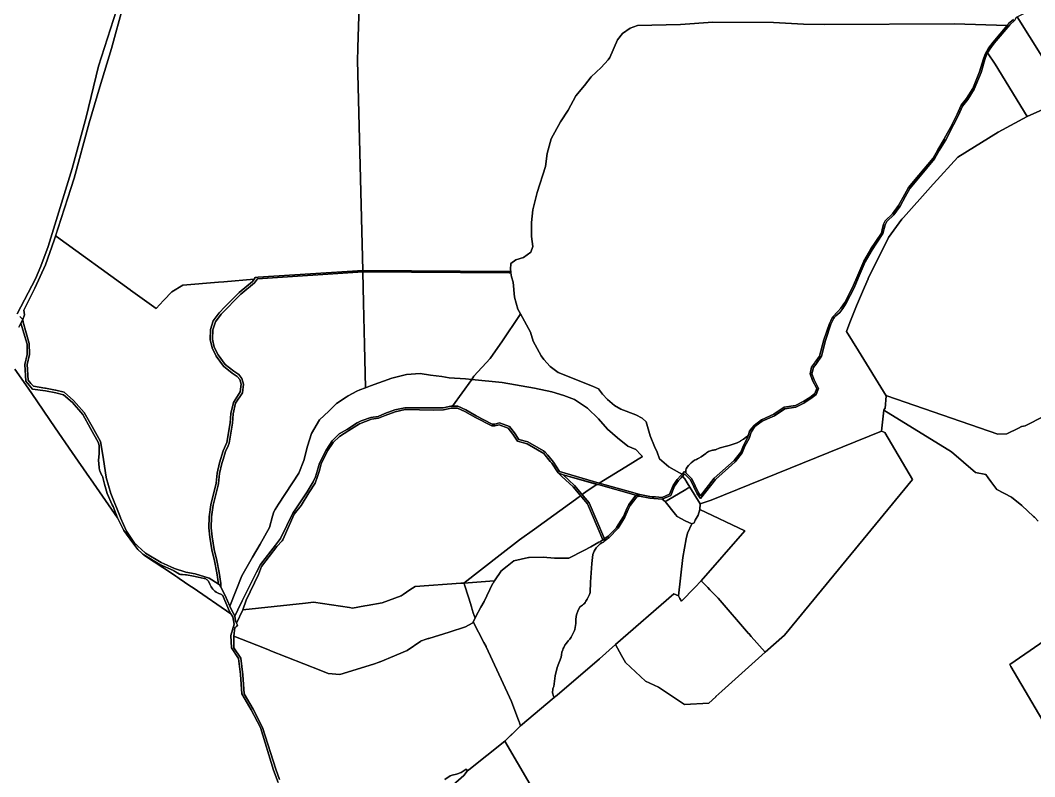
# Model space of a CAD drawing. Header units: metres. Extents: x 3 to 1005126, y 39 to 4383651.
# Drawn here: x 481018 to 483124, y 4367802 to 4369373 of the extents above; entities that cross this region are included whole.
import ezdxf

# ---------------------------------------------------------------- set-up
doc = ezdxf.new("R2010")
doc.units = ezdxf.units.M
doc.header["$MEASUREMENT"] = 0
doc.layers.add('TM_Llucmajor', color=7, linetype='Continuous')

msp = doc.modelspace()

# ---------------------------------------------------------------- linework, layer by layer
at = {"layer": 'TM_Llucmajor', "linetype": 'Continuous', "flags": 128}
for points in [[(480990.6, 4369651.1), (481158.4, 4369616.6), (481270.4, 4369595.4), (481236.6, 4369464), (481217.5, 4369394.1), (481180.6, 4369277.4), (481154.7, 4369172), (481125.7, 4369065), (481076.1, 4368902.7), (481060.5, 4368861.9), (481049.7, 4368835.5), (481011.4, 4368763.2)], [(481723.6, 4369469.8), (481718.8, 4369316.5), (481718.8, 4369314.6), (481718, 4369289.2), (481728.9, 4368853.3), (481511.5, 4368839), (481505.5, 4368838.5), (481503.6, 4368835.1), (481440.5, 4368829.8), (481429.3, 4368828.8), (481355.4, 4368822.5), (481332.8, 4368808.7), (481316.2, 4368791.7), (481315.5, 4368790.9), (481299.7, 4368774.1), (481246.9, 4368812.3), (481245.9, 4368813.1), (481092.9, 4368923.7), (481091.2, 4368924.8), (481129.9, 4369045.2), (481161.1, 4369159.8), (481183.1, 4369234.6), (481207.3, 4369314.5), (481231.3, 4369403.1)], [(483079.8, 4369374.8), (483069.7, 4369366), (483068.8, 4369365), (483067.6, 4369363.6), (483066.5, 4369362.2), (482956.8, 4369365.4), (482687.6, 4369364.2), (482643.8, 4369365), (482581.6, 4369368.3), (482455.4, 4369368.8), (482388.4, 4369364.2), (482299.2, 4369362.2), (482284.4, 4369356.8), (482268.1, 4369345.5), (482258, 4369332.4), (482241.6, 4369295.8), (482238.4, 4369291), (482223.6, 4369275.1), (482203.2, 4369255.7), (482189.5, 4369237.6), (482171.1, 4369216.3), (482155.1, 4369186.2), (482139.7, 4369161.8), (482120.3, 4369126.8), (482112, 4369096.2), (482108.2, 4369069.5), (482091.3, 4369015), (482082, 4368979), (482079.5, 4368953.2), (482079.2, 4368924.1), (482081.9, 4368903.2), (482077.6, 4368891), (482062.5, 4368880.4), (482046.9, 4368875.1), (482036.2, 4368867.5), (482035.7, 4368854.9), (482036.1, 4368851.2), (482032.5, 4368851.3), (481728.9, 4368853.3), (481718, 4369289.2), (481718.8, 4369314.6), (481718.8, 4369316.5), (481723.6, 4369469.8)], [(483193.4, 4369211.4), (483087.5, 4369380.2), (483105.5, 4369388.8), (483123.7, 4369397.6), (483169.4, 4369419.8)], [(481011.4, 4368763.2), (481049.7, 4368835.5), (481060.5, 4368861.9), (481076.1, 4368902.7), (481125.7, 4369065), (481154.7, 4369172), (481180.6, 4369277.4), (481217.5, 4369394.1)], [(481231.3, 4369403.1), (481207.3, 4369314.5), (481183.1, 4369234.6), (481161.1, 4369159.8), (481129.9, 4369045.2), (481088.4, 4368916.2), (481070.2, 4368864.7), (481048.1, 4368816.6), (481024.9, 4368771), (481026.5, 4368760.8), (481023.1, 4368751.7), (481016.9, 4368757.8)], [(483082.7, 4369373), (483072, 4369363.5), (483040, 4369325.4), (483030.7, 4369313.2), (483026.2, 4369305.5), (483023.7, 4369301.1), (483020.3, 4369291.8), (483012.7, 4369264.5), (482998.5, 4369229.6), (482985, 4369208.6), (482973.7, 4369194.7), (482965.7, 4369175.8), (482955.2, 4369155.4), (482939.1, 4369124.9), (482925.9, 4369102.3), (482915.9, 4369084.9), (482885.9, 4369048.8), (482864.5, 4369023.3), (482854.9, 4369006.2), (482844.3, 4368986.5), (482831.6, 4368968.9), (482816.8, 4368954.7), (482813.4, 4368948), (482808.9, 4368930.1), (482795.5, 4368909.8), (482786.3, 4368895.8), (482771.9, 4368871), (482759.7, 4368842.1), (482749.3, 4368817.3), (482732.4, 4368785.2), (482725.7, 4368774.2), (482719.1, 4368765.6), (482711.1, 4368758.8), (482709, 4368757.1), (482708.5, 4368756.4), (482706.7, 4368753.8), (482700.9, 4368741.9), (482689.3, 4368707.6), (482681.1, 4368675.5), (482670.6, 4368660.1), (482667.4, 4368655.2), (482666.4, 4368653.7), (482664.8, 4368651.4), (482661.5, 4368638.5), (482665.8, 4368625.8), (482675.2, 4368608.3), (482670.4, 4368595.3), (482659.4, 4368586.9), (482644.6, 4368577.8), (482628.3, 4368569.3), (482605.1, 4368565.9), (482583.8, 4368551.4), (482558.2, 4368540.5), (482543.1, 4368528.8), (482535.1, 4368517.4), (482531, 4368504), (482522.4, 4368488.3), (482516.7, 4368474.1), (482502.4, 4368455.9), (482461.1, 4368419.3), (482429.9, 4368379.2), (482423.1, 4368389.5), (482409, 4368418.2), (482397, 4368430.5), (482392.8, 4368425.8), (482390.1, 4368422.6), (482384.2, 4368417), (482376.4, 4368405), (482368.4, 4368386), (482350.8, 4368378.3), (482324.7, 4368380.4), (482303.7, 4368384.2), (482295.9, 4368386.4), (482303.9, 4368387.6), (482325.2, 4368383.7), (482330, 4368383.3), (482336.6, 4368382.8), (482343.3, 4368382.2), (482350.2, 4368381.7), (482365.8, 4368388.5), (482373.4, 4368406.6), (482381.6, 4368419.2), (482389.6, 4368427.5), (482391.9, 4368430), (482397, 4368435.3), (482411.8, 4368420.1), (482425.9, 4368391.2), (482430.1, 4368384.9), (482458.8, 4368421.6), (482500.1, 4368458.2), (482513.8, 4368475.8), (482519.5, 4368489.8), (482527.9, 4368505.3), (482532.1, 4368519.2), (482536.7, 4368525.3), (482541.2, 4368531.2), (482556.7, 4368543.1), (482556.8, 4368543.1), (482582.4, 4368554.4), (482603.7, 4368569.4), (482627.1, 4368572.5), (482643.3, 4368581.1), (482644.6, 4368581.9), (482657.2, 4368589.5), (482667.8, 4368597.4), (482671.3, 4368608.3), (482662.7, 4368624.8), (482657.5, 4368638.7), (482660.8, 4368652.2), (482666.7, 4368660.9), (482667.5, 4368662.1), (482668, 4368662.9), (482677.3, 4368675), (482685.9, 4368708.8), (482685.9, 4368708.9), (482698, 4368742.8), (482700.7, 4368748.9), (482703.8, 4368756.1), (482715, 4368768.2), (482721.3, 4368774.9), (482729.6, 4368787), (482745.9, 4368818), (482756.7, 4368843.2), (482756.9, 4368843.6), (482768.9, 4368872.5), (482769, 4368872.6), (482783.5, 4368897.5), (482783.9, 4368898.2), (482792.6, 4368911.4), (482793.9, 4368913.3), (482805.6, 4368930.7), (482807.4, 4368937.7), (482810.3, 4368949.2), (482813.8, 4368956.3), (482829, 4368970.9), (482841.4, 4368988.1), (482841.4, 4368988.2), (482854.3, 4369011.9), (482857.6, 4369017.8), (482862.1, 4369025.9), (482883.5, 4369051), (482883.6, 4369051.1), (482912.8, 4369086.7), (482923.1, 4369104.1), (482935.7, 4369126), (482935.9, 4369126.4), (482952.4, 4369156.6), (482952.5, 4369156.9), (482962.7, 4369177.6), (482962.8, 4369177.8), (482971, 4369196.4), (482982.2, 4369210.3), (482982.2, 4369210.4), (482995.6, 4369231.3), (483009.2, 4369265.5), (483017.3, 4369292.7), (483020.8, 4369302.7), (483027.9, 4369315), (483028, 4369315.1), (483037.4, 4369327.6), (483037.5, 4369327.7), (483066.5, 4369362.2), (483067.6, 4369363.6), (483068.8, 4369365), (483069.7, 4369366), (483079.8, 4369374.8)], [(483173.5, 4368566.1), (483107.2, 4368532.1), (483104.3, 4368530.6), (483097.2, 4368529), (483096.7, 4368528.9), (483090.1, 4368525.6), (483066.2, 4368513.5), (483047.4, 4368513.1), (482817, 4368592.5), (482815.7, 4368593), (482758.3, 4368686), (482758.3, 4368686), (482733.2, 4368726.7), (482740.3, 4368745.1), (482754, 4368779.8), (482755.7, 4368784.3), (482770.6, 4368818.6), (482778, 4368835.8), (482778.3, 4368836.5), (482820.5, 4368922), (482848.3, 4368960.1), (482851.4, 4368963.5), (482907.3, 4369026), (482913.3, 4369032.7), (482913.9, 4369033.4), (482964.6, 4369088.8), (483048.3, 4369140.6), (483108, 4369172.9), (483193.4, 4369211.4)], [(481016.9, 4368757.8), (481023.1, 4368751.7), (481019, 4368743.6), (481014.7, 4368735.4)], [(481014.7, 4368735.4), (481019, 4368743.6), (481032, 4368700.1), (481032.3, 4368678.8), (481027.6, 4368658), (481029.6, 4368623.2), (481043.2, 4368606.7), (481070.4, 4368602.9), (481091.9, 4368599.3), (481107.5, 4368595), (481126.2, 4368578.6), (481147.8, 4368554.1), (481163.9, 4368525), (481180.4, 4368495.4), (481181.4, 4368488.6), (481181.6, 4368485.9), (481181.6, 4368472.3), (481181.6, 4368472.1), (481180.4, 4368458.8), (481181.4, 4368443.7), (481181.4, 4368443.3), (481181.8, 4368441.5), (481182, 4368440.3), (481182.5, 4368438.4), (481183, 4368437), (481184.2, 4368433.7), (481185.1, 4368431.7), (481185.7, 4368430.6), (481187.5, 4368427.6), (481187.5, 4368427.5), (481188, 4368426.6), (481188.3, 4368425.7), (481192.8, 4368409.2), (481198.1, 4368389.9), (481208.7, 4368366.4), (481210.5, 4368362.7), (481210.5, 4368362.7), (481219.4, 4368339.5), (481163.5, 4368420.6), (481161.9, 4368422.9), (481125.9, 4368475.2), (481090.5, 4368526.6), (481041.7, 4368597.4), (481029.2, 4368615.5), (481006.6, 4368648.4)], [(481553.1, 4367789.5), (481543.8, 4367815), (481516.7, 4367903.5), (481497.1, 4367940.6), (481478, 4367973.4), (481475, 4368013.9), (481471.2, 4368046.8), (481456.2, 4368069.6), (481455.1, 4368094.8), (481462.2, 4368118.5), (481459.3, 4368133.9), (481452.2, 4368144.6), (481439.2, 4368175.8), (481438.2, 4368177.7), (481437.2, 4368178.6), (481435.6, 4368179.8), (481435.4, 4368180), (481434, 4368180.8), (481432.2, 4368181.7), (481430.4, 4368182.3), (481428.5, 4368182.8), (481427, 4368183.6), (481424.4, 4368185.2), (481422, 4368187), (481419.7, 4368189), (481417.6, 4368191.2), (481415.8, 4368193.6), (481414.1, 4368196.1), (481413.5, 4368197.2), (481412.7, 4368198.8), (481411.5, 4368201.6), (481408.6, 4368207.7), (481408.4, 4368208), (481407.2, 4368209.3), (481406, 4368210.5), (481405.9, 4368210.5), (481404.5, 4368211.5), (481403, 4368212.4), (481402.9, 4368212.4), (481401.3, 4368213.1), (481399.5, 4368213.6), (481387.3, 4368216.1), (481377.6, 4368218), (481362.7, 4368220.9), (481360.7, 4368221), (481354.8, 4368221.3), (481350.6, 4368221.5), (481336.1, 4368229.6), (481307.7, 4368242.7), (481274.3, 4368262.3), (481272.4, 4368264), (481270, 4368266.2), (481262, 4368273.6), (481251.2, 4368287.6), (481233, 4368312.8), (481219.4, 4368339.5), (481210.5, 4368362.7), (481208.7, 4368366.4), (481198.1, 4368389.9), (481192.8, 4368409.2), (481188.3, 4368425.7), (481188, 4368426.6), (481187.5, 4368427.5), (481187.5, 4368427.6), (481185.7, 4368430.6), (481185.1, 4368431.7), (481184.2, 4368433.7), (481183, 4368437), (481182.5, 4368438.4), (481182, 4368440.3), (481181.8, 4368441.5), (481181.4, 4368443.3), (481181.4, 4368443.7), (481180.4, 4368458.8), (481181.6, 4368472.1), (481181.6, 4368472.3), (481181.6, 4368485.9), (481181.4, 4368488.6), (481180.4, 4368495.4), (481163.9, 4368525), (481147.8, 4368554.1), (481126.2, 4368578.6), (481107.5, 4368595), (481091.9, 4368599.3), (481070.4, 4368602.9), (481043.2, 4368606.7), (481029.6, 4368623.2), (481027.6, 4368658), (481032.3, 4368678.8), (481032, 4368700.1), (481019, 4368743.6), (481023.1, 4368751.7), (481023.7, 4368745.8), (481036.6, 4368701.2), (481036.8, 4368678.6), (481032.2, 4368657.9), (481033.9, 4368625.6), (481040.1, 4368618.4), (481045.2, 4368612.6), (481069.1, 4368609), (481070, 4368608.8), (481091.3, 4368604.9), (481091.4, 4368604.9), (481109, 4368600.1), (481128.6, 4368582.8), (481150.5, 4368558), (481166.8, 4368529.1), (481166.9, 4368528.9), (481184.4, 4368497.9), (481190.5, 4368460.9), (481190.5, 4368460.8), (481196, 4368423.7), (481196.1, 4368423.4), (481206.2, 4368390.2), (481225.9, 4368339.7), (481226, 4368339.5), (481238.7, 4368311.6), (481241.4, 4368307.6), (481241.4, 4368307.6), (481255.1, 4368287), (481255.2, 4368286.9), (481257, 4368285.2), (481262.1, 4368280.5), (481277.3, 4368266.3), (481277.5, 4368266.1), (481310.3, 4368246.7), (481322.9, 4368241), (481337.9, 4368234.3), (481361.4, 4368226.3), (481381, 4368222.9), (481409.7, 4368214.2), (481409.9, 4368214.1), (481428.6, 4368202.1), (481429.6, 4368201.4), (481431.5, 4368200.2), (481434.2, 4368195.1), (481443.5, 4368177.7), (481453.1, 4368155.7), (481457.7, 4368145.2), (481463.4, 4368135.9), (481463.5, 4368135), (481464.8, 4368125.2), (481467.1, 4368120.6), (481469, 4368116.6), (481469.1, 4368116.3), (481467.7, 4368114.6), (481466.9, 4368113.6), (481466.3, 4368112.9), (481463.3, 4368111.7), (481461.1, 4368093.6), (481461.1, 4368093.4), (481461.4, 4368069.8), (481461.5, 4368069.6), (481475.7, 4368047.5), (481479.8, 4368013.5), (481479.8, 4368013.4), (481482.9, 4367973.6), (481501.4, 4367941.8), (481521, 4367904.1), (481548.5, 4367817.5), (481548.6, 4367817.2), (481555.7, 4367796.1)], [(481006.6, 4368648.4), (481029.2, 4368615.5), (481041.7, 4368597.4), (481090.5, 4368526.6), (481125.9, 4368475.2), (481161.9, 4368422.9), (481163.5, 4368420.6), (481219.4, 4368339.5), (481233, 4368312.8), (481251.2, 4368287.6), (481262, 4368273.6), (481262, 4368273.6), (481270, 4368266.2), (481272.4, 4368264), (481274.3, 4368262.3), (481275.2, 4368261.7), (481277.9, 4368259.9), (481331.8, 4368224.1), (481340.8, 4368218), (481345, 4368215.1), (481348, 4368213.1), (481369.8, 4368198.3), (481376.7, 4368193.6), (481455.1, 4368140.2), (481459.3, 4368133.9), (481462.2, 4368118.5), (481455.1, 4368094.8), (481456.2, 4368069.6), (481471.2, 4368046.8), (481475, 4368013.9), (481478, 4367973.4), (481497.1, 4367940.6), (481516.7, 4367903.5), (481543.8, 4367815), (481553.1, 4367789.5)], [(483131.4, 4368332.5), (483123.4, 4368340.4), (483121.7, 4368342), (483097.4, 4368364.9), (483075.6, 4368382.1), (483045.5, 4368398.3), (483033.1, 4368415.1), (483027.5, 4368422.7), (483022.7, 4368429.1), (483001.3, 4368433.4), (482951, 4368476.2), (482951, 4368476.2), (482810.9, 4368563.3), (482812.9, 4368566.3), (482813.2, 4368566.8), (482815.7, 4368593), (482817, 4368592.5), (483047.4, 4368513.1), (483066.2, 4368513.5), (483090.1, 4368525.6), (483096.7, 4368528.9), (483097.2, 4368529), (483104.3, 4368530.6), (483107.2, 4368532.1), (483173.5, 4368566.1)], [(482244, 4367498.9), (482024.2, 4367875.2), (482045.1, 4367896.2), (482045.1, 4367896.2), (482056.2, 4367907.4), (482126.4, 4367965.9), (482129.4, 4367968.6), (482132.3, 4367971), (482220.1, 4368046.4), (482253.9, 4368075.9), (482266.3, 4368053.3), (482274.3, 4368039), (482315.7, 4367999.9), (482343.1, 4367987.9), (482396.9, 4367951.6), (482447.1, 4367954.2), (482461.6, 4367967.6), (482462.2, 4367968.2), (482474.3, 4367979.1), (482564.2, 4368060.1), (482604.2, 4368095.6), (482870.4, 4368418.7), (482813.1, 4368516.7), (482805.6, 4368519.3), (482810.9, 4368563), (482810.9, 4368563.3), (482951, 4368476.2), (483001.3, 4368433.4), (483022.7, 4368429.1), (483027.5, 4368422.7), (483033.1, 4368415.1), (483045.5, 4368398.3), (483075.6, 4368382.1), (483097.4, 4368364.9), (483121.7, 4368342), (483123.4, 4368340.4), (483131.4, 4368332.5)], [(483278.9, 4368177), (483072.4, 4368034.5), (483074.5, 4368030.8), (483154.9, 4367893.8)], [(483154.9, 4367893.8), (483074.5, 4368030.8), (483072.4, 4368034.5), (483278.9, 4368177)], [(481555.7, 4367796.1), (481548.6, 4367817.2), (481548.5, 4367817.5), (481521, 4367904.1), (481501.4, 4367941.8), (481482.9, 4367973.6), (481479.8, 4368013.4), (481479.8, 4368013.5), (481475.7, 4368047.5), (481461.5, 4368069.6), (481461.4, 4368069.8), (481461.1, 4368093.4), (481461.1, 4368093.4), (481509, 4368074.5), (481535, 4368064.2), (481535.8, 4368063.9), (481642.1, 4368022), (481656.8, 4368016.2), (481681, 4368014.1), (481750.9, 4368035.3), (481763.1, 4368039.7), (481764.5, 4368040.3), (481764.9, 4368040.5), (481773.1, 4368043.9), (481786.4, 4368049.4), (481821.2, 4368064), (481849.4, 4368083.3), (481850.1, 4368083.5), (481853.2, 4368084.5), (481856.3, 4368085.6), (481864.7, 4368088.4), (481865.8, 4368088.7), (481908.1, 4368101.6), (481942, 4368113.2), (481956.3, 4368120.3), (481957.2, 4368121.2), (481958.4, 4368123.6), (481980.6, 4368080.5), (481984.8, 4368072.3), (481985.3, 4368071.3), (482033.6, 4367966.8), (482035.7, 4367962.2), (482036.2, 4367961), (482052.3, 4367918.9), (482053.6, 4367915.6), (482054, 4367914.2), (482054.2, 4367913.5), (482056.2, 4367907.4), (482024.2, 4367875.2), (481949.2, 4367816.1), (481946.1, 4367813.7), (481943.6, 4367817), (481933.2, 4367810.3), (481923.2, 4367806.7), (481914.4, 4367804.6), (481910.6, 4367803.7), (481899.3, 4367796)], [(481822.5, 4367702.1), (481938.9, 4367804.2), (481945.9, 4367813.4), (481946.1, 4367813.7), (481949.2, 4367816.1), (482024.2, 4367875.2), (482244, 4367498.9)], [(481899.3, 4367796), (481910.6, 4367803.7), (481914.4, 4367804.6), (481923.2, 4367806.7), (481933.2, 4367810.3), (481943.6, 4367817), (481946.1, 4367813.7), (481945.9, 4367813.4), (481938.9, 4367804.2), (481822.5, 4367702.1)]]:
    msp.add_lwpolyline(points, dxfattribs=at)
for points in [[(482399.9, 4368438.4), (482399.4, 4368432.8), (482397, 4368435.3), (482391.9, 4368430), (482386.5, 4368433), (482364.2, 4368445.4), (482344.9, 4368462.1), (482339.9, 4368476), (482334.6, 4368487.4), (482325.8, 4368510), (482317.4, 4368538.7), (482309.3, 4368546.5), (482296, 4368553.5), (482265, 4368565.2), (482251.4, 4368572.5), (482236.9, 4368585), (482226.7, 4368595.9), (482218.3, 4368607.1), (482206.1, 4368613), (482134.3, 4368641.6), (482118.2, 4368653.6), (482104.7, 4368668.2), (482099, 4368675.8), (482082.5, 4368706.2), (482076.9, 4368725), (482056.3, 4368763.3), (482051.1, 4368772.8), (482043.8, 4368797.5), (482041.3, 4368828.8), (482037.6, 4368839.7), (482036.5, 4368848.2), (482036.1, 4368851.2), (482035.7, 4368854.9), (482036.2, 4368867.5), (482046.9, 4368875.1), (482062.5, 4368880.4), (482077.6, 4368891), (482081.9, 4368903.2), (482079.2, 4368924.1), (482079.5, 4368953.2), (482082, 4368979), (482091.3, 4369015), (482108.2, 4369069.5), (482112, 4369096.2), (482120.3, 4369126.8), (482139.7, 4369161.8), (482155.1, 4369186.2), (482171.1, 4369216.3), (482189.5, 4369237.6), (482203.2, 4369255.7), (482223.6, 4369275.1), (482238.4, 4369291), (482241.6, 4369295.8), (482258, 4369332.4), (482268.1, 4369345.5), (482284.4, 4369356.8), (482299.2, 4369362.2), (482388.4, 4369364.2), (482455.4, 4369368.8), (482581.6, 4369368.3), (482643.8, 4369365), (482687.6, 4369364.2), (482956.8, 4369365.4), (483066.5, 4369362.2), (483037.5, 4369327.7), (483037.4, 4369327.6), (483028, 4369315.1), (483027.9, 4369315), (483020.8, 4369302.7), (483017.3, 4369292.7), (483009.2, 4369265.5), (482995.6, 4369231.3), (482982.2, 4369210.4), (482982.2, 4369210.3), (482971, 4369196.4), (482962.8, 4369177.8), (482962.7, 4369177.6), (482952.5, 4369156.9), (482952.4, 4369156.6), (482935.9, 4369126.4), (482935.7, 4369126), (482923.1, 4369104.1), (482912.8, 4369086.7), (482883.6, 4369051.1), (482883.5, 4369051), (482862.1, 4369025.9), (482857.6, 4369017.8), (482854.3, 4369011.9), (482841.4, 4368988.2), (482841.4, 4368988.1), (482829, 4368970.9), (482813.8, 4368956.3), (482810.3, 4368949.2), (482807.4, 4368937.7), (482805.6, 4368930.7), (482793.9, 4368913.3), (482792.6, 4368911.4), (482783.9, 4368898.2), (482783.5, 4368897.5), (482769, 4368872.6), (482768.9, 4368872.5), (482756.9, 4368843.6), (482756.7, 4368843.2), (482745.9, 4368818), (482729.6, 4368787), (482721.3, 4368774.9), (482715, 4368768.2), (482703.8, 4368756.1), (482700.7, 4368748.9), (482698, 4368742.8), (482685.9, 4368708.9), (482685.9, 4368708.8), (482677.3, 4368675), (482668, 4368662.9), (482667.5, 4368662.1), (482666.7, 4368660.9), (482660.8, 4368652.2), (482657.5, 4368638.7), (482662.7, 4368624.8), (482671.3, 4368608.3), (482667.8, 4368597.4), (482657.2, 4368589.5), (482644.6, 4368581.9), (482643.3, 4368581.1), (482627.1, 4368572.5), (482603.7, 4368569.4), (482582.4, 4368554.4), (482556.8, 4368543.1), (482556.7, 4368543.1), (482541.2, 4368531.2), (482536.7, 4368525.3), (482532.1, 4368519.2), (482529.9, 4368511.9), (482529.1, 4368511), (482525.3, 4368507.6), (482519.3, 4368503), (482513.2, 4368499.1), (482512.8, 4368498.9), (482506.1, 4368495.4), (482498.1, 4368492.1), (482489.8, 4368489.5), (482486.8, 4368488.7), (482481.4, 4368487.6), (482471, 4368484.7), (482468.9, 4368483.9), (482462.3, 4368481.5), (482461, 4368480.9), (482459, 4368480.3), (482457.1, 4368479.9), (482456.7, 4368479.9), (482455.1, 4368479.7), (482452.9, 4368479.3), (482450.7, 4368478.7), (482448.6, 4368477.9), (482446.5, 4368477), (482444.6, 4368475.8), (482442.7, 4368474.5), (482441.3, 4368473.3), (482441, 4368473), (482436.6, 4368469.3), (482431.8, 4368466), (482426.8, 4368463.2), (482424, 4368461.8), (482421.6, 4368460.7), (482417.8, 4368458.8), (482414.3, 4368456.5), (482411, 4368453.9), (482409, 4368452.2), (482407.9, 4368451.1), (482405, 4368448), (482402.5, 4368444.6), (482400.2, 4368441.1), (482399.9, 4368438.4)], [(483087.5, 4369380.2), (483193.4, 4369211.4), (483108, 4369172.9), (483041.8, 4369281.9), (483026.2, 4369305.5), (483030.7, 4369313.2), (483040, 4369325.4), (483072, 4369363.5), (483082.7, 4369373), (483085.9, 4369379.6), (483086.5, 4369379.5), (483086.9, 4369379.6), (483086.9, 4369380), (483087.3, 4369380), (483087.5, 4369380.2)], [(482397.5, 4368420.4), (482392.8, 4368425.8), (482397, 4368430.5), (482409, 4368418.2), (482423.1, 4368389.5), (482429.9, 4368379.2), (482461.1, 4368419.3), (482502.4, 4368455.9), (482516.7, 4368474.1), (482522.4, 4368488.3), (482531, 4368504), (482535.1, 4368517.4), (482543.1, 4368528.8), (482558.2, 4368540.5), (482583.8, 4368551.4), (482605.1, 4368565.9), (482628.3, 4368569.3), (482644.6, 4368577.8), (482659.4, 4368586.9), (482670.4, 4368595.3), (482675.2, 4368608.3), (482665.8, 4368625.8), (482661.5, 4368638.5), (482664.8, 4368651.4), (482666.4, 4368653.7), (482667.4, 4368655.2), (482670.6, 4368660.1), (482681.1, 4368675.5), (482689.3, 4368707.6), (482700.9, 4368741.9), (482706.7, 4368753.8), (482708.5, 4368756.4), (482709, 4368757.1), (482711.1, 4368758.8), (482719.1, 4368765.6), (482725.7, 4368774.2), (482732.4, 4368785.2), (482749.3, 4368817.3), (482759.7, 4368842.1), (482771.9, 4368871), (482786.3, 4368895.8), (482795.5, 4368909.8), (482808.9, 4368930.1), (482813.4, 4368948), (482816.8, 4368954.7), (482831.6, 4368968.9), (482844.3, 4368986.5), (482854.9, 4369006.2), (482864.5, 4369023.3), (482885.9, 4369048.8), (482915.9, 4369084.9), (482925.9, 4369102.3), (482939.1, 4369124.9), (482955.2, 4369155.4), (482965.7, 4369175.8), (482973.7, 4369194.7), (482985, 4369208.6), (482998.5, 4369229.6), (483012.7, 4369264.5), (483020.3, 4369291.8), (483023.7, 4369301.1), (483026.2, 4369305.5), (483041.8, 4369281.9), (483108, 4369172.9), (483048.3, 4369140.6), (482964.6, 4369088.8), (482913.9, 4369033.4), (482913.3, 4369032.7), (482907.3, 4369026), (482851.4, 4368963.5), (482848.3, 4368960.1), (482820.5, 4368922), (482778.3, 4368836.5), (482778, 4368835.8), (482770.6, 4368818.6), (482755.7, 4368784.3), (482754, 4368779.8), (482740.3, 4368745.1), (482733.2, 4368726.7), (482758.3, 4368686), (482815.7, 4368593), (482813.2, 4368566.8), (482812.9, 4368566.3), (482810.9, 4368563.3), (482810.9, 4368563), (482805.6, 4368519.3), (482452.5, 4368376), (482429.3, 4368368.1), (482407.7, 4368402.8), (482402.7, 4368412.3), (482397.5, 4368420.4)], [(481092.9, 4368923.7), (481245.9, 4368813.1), (481246.9, 4368812.3), (481299.7, 4368774.1), (481315.5, 4368790.9), (481316.2, 4368791.7), (481332.8, 4368808.7), (481355.4, 4368822.5), (481429.3, 4368828.8), (481440.5, 4368829.8), (481503.6, 4368835.1), (481500.1, 4368830.4), (481472.5, 4368807.7), (481440.7, 4368775.3), (481432.7, 4368767.2), (481431, 4368765.4), (481418.6, 4368748.5), (481412.8, 4368730.6), (481412, 4368710), (481416.1, 4368692.2), (481424.5, 4368675.3), (481439.6, 4368654.7), (481458, 4368640.1), (481468.4, 4368633.2), (481473.4, 4368626.4), (481476.2, 4368616.8), (481474.5, 4368600.8), (481460.3, 4368579.2), (481455.1, 4368556.2), (481453.5, 4368536.9), (481447, 4368495.8), (481439.2, 4368478.7), (481431.6, 4368453.7), (481426.5, 4368432.2), (481424.4, 4368411.5), (481413.7, 4368366.3), (481410.2, 4368341.6), (481409.1, 4368318.3), (481411.3, 4368299), (481415.7, 4368272.6), (481421.3, 4368249.8), (481426.1, 4368225.2), (481429.4, 4368202.3), (481429.6, 4368201.4), (481428.6, 4368202.1), (481409.9, 4368214.1), (481409.7, 4368214.2), (481381, 4368222.9), (481361.4, 4368226.3), (481337.9, 4368234.3), (481310.3, 4368246.7), (481277.5, 4368266.1), (481277.3, 4368266.3), (481262.1, 4368280.5), (481255.2, 4368286.9), (481255.1, 4368287), (481238.7, 4368311.6), (481226, 4368339.5), (481225.9, 4368339.7), (481206.2, 4368390.2), (481196.1, 4368423.4), (481196, 4368423.7), (481190.5, 4368460.8), (481190.5, 4368460.9), (481184.4, 4368497.9), (481166.9, 4368528.9), (481166.8, 4368529.1), (481150.5, 4368558), (481128.6, 4368582.8), (481109, 4368600.1), (481091.4, 4368604.9), (481091.3, 4368604.9), (481070, 4368608.8), (481069.1, 4368609), (481045.2, 4368612.6), (481040.1, 4368618.4), (481033.9, 4368625.6), (481032.2, 4368657.9), (481036.8, 4368678.6), (481036.6, 4368701.2), (481023.7, 4368745.8), (481023.1, 4368751.7), (481026.5, 4368760.8), (481024.9, 4368771), (481048.1, 4368816.6), (481070.2, 4368864.7), (481088.4, 4368916.2), (481091.2, 4368924.8), (481092.9, 4368923.7)], [(481429.4, 4368202.3), (481426.1, 4368225.2), (481421.3, 4368249.8), (481415.7, 4368272.6), (481411.3, 4368299), (481409.1, 4368318.3), (481410.2, 4368341.6), (481413.7, 4368366.3), (481424.4, 4368411.5), (481426.5, 4368432.2), (481431.6, 4368453.7), (481439.2, 4368478.7), (481447, 4368495.8), (481453.5, 4368536.9), (481455.1, 4368556.2), (481460.3, 4368579.2), (481474.5, 4368600.8), (481476.2, 4368616.8), (481473.4, 4368626.4), (481468.4, 4368633.2), (481458, 4368640.1), (481439.6, 4368654.7), (481424.5, 4368675.3), (481416.1, 4368692.2), (481412, 4368710), (481412.8, 4368730.6), (481418.6, 4368748.5), (481431, 4368765.4), (481432.7, 4368767.2), (481440.7, 4368775.3), (481472.5, 4368807.7), (481500.1, 4368830.4), (481503.6, 4368835.1), (481505.5, 4368838.5), (481511.5, 4368839), (481728.9, 4368853.3), (482032.5, 4368851.3), (482036.1, 4368851.2), (482036.5, 4368848.2), (482032.8, 4368848.2), (481728.9, 4368850.2), (481510.1, 4368835.9), (481504.4, 4368827.6), (481475.8, 4368804), (481434.8, 4368762.3), (481423, 4368746.2), (481417.7, 4368729.7), (481417, 4368710.4), (481420.7, 4368693.8), (481428.7, 4368677.9), (481443.2, 4368658.1), (481460.9, 4368644.1), (481471.8, 4368636.8), (481477.9, 4368628.6), (481481.2, 4368617.2), (481479.3, 4368599.1), (481464.9, 4368577.3), (481460, 4368555.4), (481458.5, 4368536.3), (481453.1, 4368502.9), (481451.7, 4368494.4), (481449.2, 4368488.9), (481443.8, 4368477), (481438.8, 4368460.6), (481436.4, 4368452.5), (481431.4, 4368431.4), (481429.2, 4368410.7), (481428.4, 4368407.2), (481418.6, 4368365.4), (481415.1, 4368341.1), (481414, 4368318.4), (481416.2, 4368299.7), (481420.5, 4368273.6), (481426.1, 4368250.8), (481431, 4368226), (481434.3, 4368203), (481434.2, 4368195.1), (481431.5, 4368200.2), (481429.6, 4368201.4), (481429.4, 4368202.3)], [(481434.3, 4368203), (481431, 4368226), (481426.1, 4368250.8), (481420.5, 4368273.6), (481416.2, 4368299.7), (481414, 4368318.4), (481415.1, 4368341.1), (481418.6, 4368365.4), (481428.4, 4368407.2), (481429.2, 4368410.7), (481431.4, 4368431.4), (481436.4, 4368452.5), (481438.8, 4368460.6), (481443.8, 4368477), (481449.2, 4368488.9), (481451.7, 4368494.4), (481453.1, 4368502.9), (481458.5, 4368536.3), (481460, 4368555.4), (481464.9, 4368577.3), (481479.3, 4368599.1), (481481.2, 4368617.2), (481477.9, 4368628.6), (481471.8, 4368636.8), (481460.9, 4368644.1), (481443.2, 4368658.1), (481428.7, 4368677.9), (481420.7, 4368693.8), (481417, 4368710.4), (481417.7, 4368729.7), (481423, 4368746.2), (481434.8, 4368762.3), (481475.8, 4368804), (481504.4, 4368827.6), (481510.1, 4368835.9), (481728.9, 4368850.2), (481730.5, 4368785.8), (481732.7, 4368699), (481734.9, 4368609.5), (481723.1, 4368605), (481716.8, 4368602.5), (481698.4, 4368592.5), (481694.3, 4368589.9), (481674.3, 4368577.2), (481658.6, 4368560.6), (481639.4, 4368542.7), (481622.5, 4368514.8), (481614.4, 4368488.4), (481606.4, 4368458.4), (481595.9, 4368431.9), (481554.1, 4368367.4), (481547.1, 4368356.6), (481544.2, 4368352.1), (481541.2, 4368342.9), (481535.6, 4368319), (481516.1, 4368284.4), (481500.1, 4368257.9), (481477.6, 4368218.8), (481453.1, 4368155.7), (481443.5, 4368177.7), (481434.2, 4368195.1), (481434.3, 4368203)], [(481728.9, 4368850.2), (482032.8, 4368848.2), (482036.5, 4368848.2), (482037.6, 4368839.7), (482041.3, 4368828.8), (482043.8, 4368797.5), (482051.1, 4368772.8), (482056.3, 4368763.3), (482054.1, 4368760), (482019, 4368707.1), (481993.3, 4368670.3), (481959.8, 4368633.3), (481955.3, 4368626.8), (481942.3, 4368628.2), (481908.3, 4368629.9), (481893.1, 4368632.8), (481869.7, 4368635.4), (481847.9, 4368639.5), (481819.5, 4368637.3), (481789.5, 4368629.5), (481745.3, 4368613.4), (481734.9, 4368609.5), (481732.7, 4368699), (481730.5, 4368785.8), (481728.9, 4368850.2)], [(482018.2, 4368620.5), (481955.3, 4368626.8), (481959.8, 4368633.3), (481993.3, 4368670.3), (482019, 4368707.1), (482054.1, 4368760), (482056.3, 4368763.3), (482076.9, 4368725), (482082.5, 4368706.2), (482099, 4368675.8), (482104.7, 4368668.2), (482118.2, 4368653.6), (482134.3, 4368641.6), (482206.1, 4368613), (482218.3, 4368607.1), (482226.7, 4368595.9), (482236.9, 4368585), (482251.4, 4368572.5), (482265, 4368565.2), (482296, 4368553.5), (482309.3, 4368546.5), (482317.4, 4368538.7), (482325.8, 4368510), (482334.6, 4368487.4), (482339.9, 4368476), (482344.9, 4368462.1), (482364.2, 4368445.4), (482386.5, 4368433), (482391.9, 4368430), (482389.6, 4368427.5), (482381.6, 4368419.2), (482373.4, 4368406.6), (482365.8, 4368388.5), (482350.2, 4368381.7), (482343.3, 4368382.2), (482336.6, 4368382.8), (482330, 4368383.3), (482325.2, 4368383.7), (482303.9, 4368387.6), (482289.6, 4368391.7), (482219.9, 4368411.5), (482283.8, 4368450.9), (482294.8, 4368457.7), (482309.8, 4368466.9), (482306.2, 4368470.5), (482296, 4368481), (482279.4, 4368488.5), (482257.8, 4368505.5), (482237, 4368523.8), (482218.6, 4368544.8), (482195.8, 4368567.1), (482168.3, 4368585), (482146.4, 4368593.2), (482121.5, 4368600.9), (482085.4, 4368608.6), (482018.2, 4368620.5)], [(481457.7, 4368145.2), (481453.1, 4368155.7), (481477.6, 4368218.8), (481500.1, 4368257.9), (481516.1, 4368284.4), (481535.6, 4368319), (481541.2, 4368342.9), (481544.2, 4368352.1), (481547.1, 4368356.6), (481554.1, 4368367.4), (481595.9, 4368431.9), (481606.4, 4368458.4), (481614.4, 4368488.4), (481622.5, 4368514.8), (481639.4, 4368542.7), (481658.6, 4368560.6), (481674.3, 4368577.2), (481694.3, 4368589.9), (481698.4, 4368592.5), (481716.8, 4368602.5), (481723.1, 4368605), (481734.9, 4368609.5), (481745.3, 4368613.4), (481789.5, 4368629.5), (481819.5, 4368637.3), (481847.9, 4368639.5), (481869.7, 4368635.4), (481893.1, 4368632.8), (481908.3, 4368629.9), (481942.3, 4368628.2), (481955.3, 4368626.8), (481915.3, 4368571.2), (481911.7, 4368571.1), (481896, 4368567.7), (481895, 4368567.7), (481816.4, 4368568.2), (481795.8, 4368564), (481774.9, 4368556.1), (481760.9, 4368550), (481745.8, 4368547.5), (481725.6, 4368540.7), (481724.4, 4368540.1), (481717.4, 4368536.6), (481697.1, 4368523.2), (481679.8, 4368513.6), (481665.2, 4368499.2), (481652.8, 4368480), (481638.9, 4368452.8), (481635, 4368438.2), (481630.9, 4368424.3), (481626.1, 4368414.3), (481613.2, 4368393.2), (481596.7, 4368368.7), (481587.1, 4368354.1), (481584.6, 4368350.2), (481558.2, 4368296.7), (481547.9, 4368282.4), (481516.5, 4368242.2), (481508.1, 4368226.6), (481478.4, 4368166.8), (481469.5, 4368147.9), (481463.5, 4368135), (481463.4, 4368135.9), (481457.7, 4368145.2)], [(481926.3, 4368571), (481915.3, 4368571.2), (481955.3, 4368626.8), (482018.2, 4368620.5), (482085.4, 4368608.6), (482121.5, 4368600.9), (482146.4, 4368593.2), (482168.3, 4368585), (482195.8, 4368567.1), (482218.6, 4368544.8), (482237, 4368523.8), (482257.8, 4368505.5), (482279.4, 4368488.5), (482296, 4368481), (482306.2, 4368470.5), (482309.8, 4368466.9), (482294.8, 4368457.7), (482283.8, 4368450.9), (482219.9, 4368411.5), (482137.4, 4368435.5), (482124.7, 4368455), (482112.9, 4368469.7), (482107.7, 4368476.1), (482104, 4368478.3), (482071.9, 4368497), (482052.6, 4368501.9), (482044, 4368515.7), (482033.3, 4368528.9), (482013, 4368536.6), (482002.9, 4368534.2), (481997.7, 4368534.2), (481964.6, 4368551.2), (481942.6, 4368564), (481926.3, 4368571)], [(481464.8, 4368125.2), (481463.5, 4368135), (481469.5, 4368147.9), (481478.4, 4368166.8), (481508.1, 4368226.6), (481516.5, 4368242.2), (481547.9, 4368282.4), (481558.2, 4368296.7), (481584.6, 4368350.2), (481587.1, 4368354.1), (481596.7, 4368368.7), (481613.2, 4368393.2), (481626.1, 4368414.3), (481630.9, 4368424.3), (481635, 4368438.2), (481638.9, 4368452.8), (481652.8, 4368480), (481665.2, 4368499.2), (481679.8, 4368513.6), (481697.1, 4368523.2), (481717.4, 4368536.6), (481724.4, 4368540.1), (481725.6, 4368540.7), (481745.8, 4368547.5), (481760.9, 4368550), (481774.9, 4368556.1), (481795.8, 4368564), (481816.4, 4368568.2), (481895, 4368567.7), (481896, 4368567.7), (481911.7, 4368571.1), (481915.3, 4368571.2), (481926.3, 4368571), (481942.6, 4368564), (481964.6, 4368551.2), (481997.7, 4368534.2), (482002.9, 4368534.2), (482013, 4368536.6), (482033.3, 4368528.9), (482044, 4368515.7), (482052.6, 4368501.9), (482071.9, 4368497), (482104, 4368478.3), (482107.7, 4368476.1), (482112.9, 4368469.7), (482124.7, 4368455), (482137.4, 4368435.5), (482219.9, 4368411.5), (482289.6, 4368391.7), (482303.9, 4368387.6), (482295.9, 4368386.4), (482217.3, 4368408.4), (482144.7, 4368428.7), (482134.3, 4368432.9), (482121.4, 4368452.7), (482118.2, 4368456.7), (482105.1, 4368473), (482070.4, 4368493.2), (482050.1, 4368498.4), (482040.8, 4368513.3), (482030.9, 4368525.7), (482012.4, 4368532.8), (482003.2, 4368530.2), (481996.7, 4368530.2), (481962.7, 4368547.6), (481940.8, 4368560.4), (481925.5, 4368567), (481912.1, 4368567.1), (481896.5, 4368563.7), (481876.5, 4368563.3), (481817.1, 4368564.2), (481796.5, 4368559.7), (481775.4, 4368551.7), (481761.5, 4368546.2), (481746.7, 4368544.1), (481721.8, 4368534.7), (481699.7, 4368520.6), (481680.9, 4368508.4), (481667.6, 4368496.1), (481655.9, 4368478.3), (481642.6, 4368451.7), (481639.1, 4368437.5), (481634.7, 4368424.9), (481630, 4368411.7), (481616.9, 4368391.1), (481600.7, 4368365.2), (481586.8, 4368346.9), (481563.1, 4368293.9), (481561.3, 4368291.9), (481550.7, 4368280.1), (481518.6, 4368238), (481512.4, 4368221.9), (481487.1, 4368168.5), (481480.1, 4368148.4), (481467.1, 4368120.6), (481464.8, 4368125.2)], [(481939, 4368203.8), (481932.6, 4368203.4), (481837.4, 4368196.7), (481826.7, 4368189.5), (481813, 4368180.3), (481808.5, 4368177.3), (481769.4, 4368162.7), (481737.9, 4368157.3), (481737.8, 4368157.3), (481733.2, 4368156.5), (481707.3, 4368152), (481701.5, 4368152.9), (481626.3, 4368164.1), (481609.7, 4368162.1), (481480.1, 4368148.4), (481487.1, 4368168.5), (481512.4, 4368221.9), (481518.6, 4368238), (481550.7, 4368280.1), (481561.3, 4368291.9), (481563.1, 4368293.9), (481586.8, 4368346.9), (481600.7, 4368365.2), (481616.9, 4368391.1), (481630, 4368411.7), (481634.7, 4368424.9), (481639.1, 4368437.5), (481642.6, 4368451.7), (481655.9, 4368478.3), (481667.6, 4368496.1), (481680.9, 4368508.4), (481699.7, 4368520.6), (481721.8, 4368534.7), (481746.7, 4368544.1), (481761.5, 4368546.2), (481775.4, 4368551.7), (481796.5, 4368559.7), (481817.1, 4368564.2), (481876.5, 4368563.3), (481896.5, 4368563.7), (481912.1, 4368567.1), (481925.5, 4368567), (481940.8, 4368560.4), (481962.7, 4368547.6), (481996.7, 4368530.2), (482003.2, 4368530.2), (482012.4, 4368532.8), (482030.9, 4368525.7), (482040.8, 4368513.3), (482050.1, 4368498.4), (482070.4, 4368493.2), (482105.1, 4368473), (482118.2, 4368456.7), (482121.4, 4368452.7), (482134.3, 4368432.9), (482142.3, 4368425.4), (482165.8, 4368403.4), (482181, 4368385.4), (482177.9, 4368383.3), (482085.3, 4368315.9), (482054.4, 4368293.5), (482014.2, 4368262.2), (481939, 4368203.8)], [(482529.9, 4368511.9), (482527.9, 4368505.3), (482519.5, 4368489.8), (482513.8, 4368475.8), (482500.1, 4368458.2), (482458.8, 4368421.6), (482430.1, 4368384.9), (482425.9, 4368391.2), (482411.8, 4368420.1), (482399.4, 4368432.8), (482399.9, 4368438.4), (482400.2, 4368441.1), (482402.5, 4368444.6), (482405, 4368448), (482407.9, 4368451.1), (482409, 4368452.2), (482411, 4368453.9), (482414.3, 4368456.5), (482417.8, 4368458.8), (482421.6, 4368460.7), (482424, 4368461.8), (482426.8, 4368463.2), (482431.8, 4368466), (482436.6, 4368469.3), (482441, 4368473), (482441.3, 4368473.3), (482442.7, 4368474.5), (482444.6, 4368475.8), (482446.5, 4368477), (482448.6, 4368477.9), (482450.7, 4368478.7), (482452.9, 4368479.3), (482455.1, 4368479.7), (482456.7, 4368479.9), (482457.1, 4368479.9), (482459, 4368480.3), (482461, 4368480.9), (482462.3, 4368481.5), (482468.9, 4368483.9), (482471, 4368484.7), (482481.4, 4368487.6), (482486.8, 4368488.7), (482489.8, 4368489.5), (482498.1, 4368492.1), (482506.1, 4368495.4), (482512.8, 4368498.9), (482513.2, 4368499.1), (482519.3, 4368503), (482525.3, 4368507.6), (482529.1, 4368511), (482529.9, 4368511.9)], [(482522.3, 4368312.4), (482428.9, 4368356.4), (482429.3, 4368368.1), (482452.5, 4368376), (482805.6, 4368519.3), (482813.1, 4368516.7), (482870.4, 4368418.7), (482604.2, 4368095.6), (482564.2, 4368060.1), (482535.5, 4368092.9), (482530.1, 4368099.1), (482530, 4368099.2), (482467, 4368172.4), (482465.6, 4368174.1), (482449.8, 4368190), (482445.2, 4368194.6), (482431.8, 4368208.2), (482522.3, 4368312.4)], [(482134.3, 4368432.9), (482144.7, 4368428.7), (482168.7, 4368406.2), (482186.6, 4368385), (482198.9, 4368370.5), (482230.9, 4368295.9), (482227.4, 4368293.5), (482203.8, 4368348.9), (482195.4, 4368368.4), (482183.5, 4368382.5), (482165.8, 4368403.4), (482142.3, 4368425.4), (482134.3, 4368432.9)], [(482184.3, 4368387.7), (482168.7, 4368406.2), (482144.7, 4368428.7), (482215.7, 4368408.9), (482215.2, 4368408.6), (482195.1, 4368395.2), (482184.3, 4368387.7)], [(482357, 4368373.3), (482350.8, 4368378.3), (482368.4, 4368386), (482376.4, 4368405), (482384.2, 4368417), (482390.1, 4368422.6), (482392.8, 4368425.8), (482397.5, 4368420.4), (482402.7, 4368412.3), (482407.7, 4368402.8), (482404.1, 4368400.7), (482399.6, 4368398.1), (482360.7, 4368375.4), (482360.6, 4368375.4), (482357, 4368373.3)], [(482217.3, 4368408.4), (482295.9, 4368386.4), (482281.4, 4368366.8), (482281.4, 4368366.7), (482277.1, 4368358.8), (482276.9, 4368358.4), (482269.9, 4368342.2), (482255.8, 4368319.1), (482255.7, 4368318.9), (482238.7, 4368301.2), (482231.2, 4368296.1), (482230.9, 4368295.9), (482198.9, 4368370.5), (482186.6, 4368385), (482184.3, 4368387.7), (482195.1, 4368395.2), (482215.2, 4368408.6), (482215.7, 4368408.9), (482217.3, 4368408.4)], [(482378.4, 4368346.1), (482357, 4368373.3), (482360.6, 4368375.4), (482360.7, 4368375.4), (482399.6, 4368398.1), (482404.1, 4368400.7), (482407.7, 4368402.8), (482429.3, 4368368.1), (482428.9, 4368356.4), (482424.9, 4368344.8), (482419.1, 4368334.3), (482417.2, 4368329), (482417.1, 4368328.9), (482411.8, 4368327), (482398.1, 4368332.8), (482381.5, 4368342), (482378.4, 4368346.1)], [(482183.5, 4368382.5), (482195.4, 4368368.4), (482203.8, 4368348.9), (482227.4, 4368293.5), (482222.2, 4368289.9), (482218.8, 4368288.9), (482202.4, 4368279.2), (482187.8, 4368271.8), (482156.7, 4368255.8), (482126.9, 4368255.6), (482103.1, 4368257.3), (482074.4, 4368257.2), (482072.8, 4368257.2), (482042.7, 4368249.9), (482042.6, 4368249.9), (482028.9, 4368238.9), (482015.6, 4368228.3), (482015.5, 4368228.2), (482004.1, 4368210.9), (482002.4, 4368208.2), (481992.5, 4368207.6), (481939, 4368203.8), (482014.2, 4368262.2), (482054.4, 4368293.5), (482085.3, 4368315.9), (482177.9, 4368383.3), (482181, 4368385.4), (482183.5, 4368382.5)], [(482374.6, 4368181.3), (482253.9, 4368075.9), (482220.1, 4368046.4), (482132.3, 4367971), (482129.4, 4367968.6), (482126.4, 4367965.9), (482124.9, 4367969.2), (482123.1, 4367975.6), (482123.1, 4367975.7), (482123, 4367977.7), (482123.1, 4367978.4), (482123.3, 4367981.1), (482123.8, 4367983.8), (482124.5, 4367986.5), (482125.4, 4367989.1), (482128.1, 4368011.3), (482132.7, 4368028.2), (482140.5, 4368050), (482141.2, 4368054.8), (482142.4, 4368060), (482144.1, 4368065.1), (482145.3, 4368068), (482146.2, 4368070), (482148.7, 4368074.8), (482151.7, 4368079.2), (482155, 4368083.5), (482158.6, 4368087.4), (482161.6, 4368091.7), (482164.5, 4368096.8), (482167, 4368102.2), (482168.2, 4368105.5), (482169, 4368107.7), (482170, 4368111.7), (482170.7, 4368115.8), (482171, 4368119.8), (482171, 4368119.9), (482171, 4368124), (482171.3, 4368129.4), (482171.8, 4368132.8), (482172.2, 4368134.8), (482173.5, 4368140.1), (482175.2, 4368145.3), (482177.4, 4368150.2), (482180, 4368155), (482180.7, 4368155.3), (482183, 4368156.6), (482185.2, 4368158.1), (482187.2, 4368159.8), (482187.5, 4368160.1), (482189.1, 4368161.7), (482190.8, 4368163.7), (482192.3, 4368165.9), (482193.7, 4368168.1), (482194.8, 4368170.5), (482195.7, 4368172), (482197.7, 4368175.9), (482199.4, 4368180), (482200.7, 4368184.2), (482200.8, 4368184.5), (482201.7, 4368205.9), (482204.4, 4368244.6), (482206.4, 4368263.3), (482207.7, 4368266.8), (482209.4, 4368270.3), (482211.4, 4368273.7), (482213.7, 4368276.8), (482216.2, 4368279.8), (482216.8, 4368280.4), (482219, 4368282.5), (482222, 4368285), (482225.2, 4368287.2), (482228.6, 4368289.1), (482229.2, 4368289.4), (482230.2, 4368291.1), (482235.9, 4368295.2), (482236.1, 4368295.3), (482238.5, 4368297), (482240.8, 4368298.6), (482258.5, 4368317), (482259.2, 4368318.1), (482272.8, 4368340.6), (482279.9, 4368356.9), (482284.2, 4368364.9), (482297.8, 4368383.3), (482303.7, 4368384.2), (482324.7, 4368380.4), (482350.8, 4368378.3), (482357, 4368373.3), (482378.4, 4368346.1), (482381.5, 4368342), (482398.1, 4368332.8), (482411.8, 4368327), (482402.9, 4368307.5), (482400, 4368295.4), (482393.6, 4368257.1), (482384.2, 4368177.6), (482374.6, 4368181.3)], [(482230.2, 4368291.1), (482231.2, 4368296.1), (482238.7, 4368301.2), (482255.7, 4368318.9), (482255.8, 4368319.1), (482269.9, 4368342.2), (482276.9, 4368358.4), (482277.1, 4368358.8), (482281.4, 4368366.7), (482281.4, 4368366.8), (482295.9, 4368386.4), (482303.7, 4368384.2), (482297.8, 4368383.3), (482284.2, 4368364.9), (482279.9, 4368356.9), (482272.8, 4368340.6), (482259.2, 4368318.1), (482258.5, 4368317), (482240.8, 4368298.6), (482238.5, 4368297), (482236.1, 4368295.3), (482235.9, 4368295.2), (482230.2, 4368291.1)], [(482386.8, 4368173.1), (482384.2, 4368177.6), (482393.6, 4368257.1), (482400, 4368295.4), (482402.9, 4368307.5), (482411.8, 4368327), (482417.1, 4368328.9), (482417.2, 4368329), (482419.1, 4368334.3), (482424.9, 4368344.8), (482428.9, 4368356.4), (482522.3, 4368312.4), (482431.8, 4368208.2), (482418.4, 4368194.6), (482390.6, 4368166.5), (482387.4, 4368172), (482386.8, 4368173.1)], [(482056.2, 4367907.4), (482054.2, 4367913.5), (482054, 4367914.2), (482053.6, 4367915.6), (482052.3, 4367918.9), (482036.2, 4367961), (482035.7, 4367962.2), (482033.6, 4367966.8), (481985.3, 4368071.3), (481984.8, 4368072.3), (481980.6, 4368080.5), (481958.4, 4368123.6), (481963.8, 4368134.3), (481973.7, 4368154), (481981.1, 4368165.4), (481981.2, 4368165.6), (481998.2, 4368202), (481999.4, 4368203.8), (482002.4, 4368208.2), (482004.1, 4368210.9), (482015.5, 4368228.2), (482015.6, 4368228.3), (482028.9, 4368238.9), (482042.6, 4368249.9), (482042.7, 4368249.9), (482072.8, 4368257.2), (482074.4, 4368257.2), (482103.1, 4368257.3), (482126.9, 4368255.6), (482156.7, 4368255.8), (482187.8, 4368271.8), (482202.4, 4368279.2), (482218.8, 4368288.9), (482222.2, 4368289.9), (482227.4, 4368293.5), (482230.9, 4368295.9), (482231.2, 4368296.1), (482230.2, 4368291.1), (482229.2, 4368289.4), (482228.6, 4368289.1), (482225.2, 4368287.2), (482222, 4368285), (482219, 4368282.5), (482216.8, 4368280.4), (482216.2, 4368279.8), (482213.7, 4368276.8), (482211.4, 4368273.7), (482209.4, 4368270.3), (482207.7, 4368266.8), (482206.4, 4368263.3), (482204.4, 4368244.6), (482201.7, 4368205.9), (482200.8, 4368184.5), (482200.7, 4368184.2), (482199.4, 4368180), (482197.7, 4368175.9), (482195.7, 4368172), (482194.8, 4368170.5), (482193.7, 4368168.1), (482192.3, 4368165.9), (482190.8, 4368163.7), (482189.1, 4368161.7), (482187.5, 4368160.1), (482187.2, 4368159.8), (482185.2, 4368158.1), (482183, 4368156.6), (482180.7, 4368155.3), (482180, 4368155), (482177.4, 4368150.2), (482175.2, 4368145.3), (482173.5, 4368140.1), (482172.2, 4368134.8), (482171.8, 4368132.8), (482171.3, 4368129.4), (482171, 4368124), (482171, 4368119.9), (482171, 4368119.8), (482170.7, 4368115.8), (482170, 4368111.7), (482169, 4368107.7), (482168.2, 4368105.5), (482167, 4368102.2), (482164.5, 4368096.8), (482161.6, 4368091.7), (482158.6, 4368087.4), (482155, 4368083.5), (482151.7, 4368079.2), (482148.7, 4368074.8), (482146.2, 4368070), (482145.3, 4368068), (482144.1, 4368065.1), (482142.4, 4368060), (482141.2, 4368054.8), (482140.5, 4368050), (482132.7, 4368028.2), (482128.1, 4368011.3), (482125.4, 4367989.1), (482124.5, 4367986.5), (482123.8, 4367983.8), (482123.3, 4367981.1), (482123.1, 4367978.4), (482123, 4367977.7), (482123.1, 4367975.7), (482123.1, 4367975.6), (482124.9, 4367969.2), (482126.4, 4367965.9), (482056.2, 4367907.4)], [(481348.7, 4368222.5), (481350.6, 4368221.5), (481354.8, 4368221.3), (481360.7, 4368221), (481362.7, 4368220.9), (481377.6, 4368218), (481387.3, 4368216.1), (481399.5, 4368213.6), (481401.3, 4368213.1), (481402.9, 4368212.4), (481403, 4368212.4), (481404.5, 4368211.5), (481405.9, 4368210.5), (481406, 4368210.5), (481407.2, 4368209.3), (481408.4, 4368208), (481408.6, 4368207.7), (481411.5, 4368201.6), (481412.7, 4368198.8), (481413.5, 4368197.2), (481414.1, 4368196.1), (481415.8, 4368193.6), (481417.6, 4368191.2), (481419.7, 4368189), (481422, 4368187), (481424.4, 4368185.2), (481427, 4368183.6), (481428.5, 4368182.8), (481430.4, 4368182.3), (481432.2, 4368181.7), (481434, 4368180.8), (481435.4, 4368180), (481435.6, 4368179.8), (481437.2, 4368178.6), (481438.2, 4368177.7), (481439.2, 4368175.8), (481452.2, 4368144.6), (481455.1, 4368140.2), (481376.7, 4368193.6), (481369.8, 4368198.3), (481348, 4368213.1), (481345, 4368215.1), (481340.8, 4368218), (481331.8, 4368224.1), (481277.9, 4368259.9), (481275.2, 4368261.7), (481274.3, 4368262.3), (481307.7, 4368242.7), (481336.1, 4368229.6), (481348.7, 4368222.5)], [(481939.1, 4368203.2), (481940, 4368200.5), (481948.7, 4368174.3), (481949.4, 4368172.4), (481954.8, 4368154.3), (481956.2, 4368148.7), (481958.2, 4368141.7), (481962.1, 4368131), (481958.4, 4368123.6), (481957.2, 4368121.2), (481956.3, 4368120.3), (481942, 4368113.2), (481908.1, 4368101.6), (481865.8, 4368088.7), (481864.7, 4368088.4), (481856.3, 4368085.6), (481853.2, 4368084.5), (481850.1, 4368083.5), (481849.4, 4368083.3), (481821.2, 4368064), (481786.4, 4368049.4), (481773.1, 4368043.9), (481764.9, 4368040.5), (481764.5, 4368040.3), (481763.1, 4368039.7), (481750.9, 4368035.3), (481681, 4368014.1), (481656.8, 4368016.2), (481642.1, 4368022), (481535.8, 4368063.9), (481535, 4368064.2), (481509, 4368074.5), (481461.1, 4368093.4), (481461.1, 4368093.6), (481463.3, 4368111.7), (481466.3, 4368112.9), (481466.9, 4368113.6), (481467.7, 4368114.6), (481469.1, 4368116.3), (481469, 4368116.6), (481467.1, 4368120.6), (481480.1, 4368148.4), (481609.7, 4368162.1), (481626.3, 4368164.1), (481701.5, 4368152.9), (481707.3, 4368152), (481733.2, 4368156.5), (481737.8, 4368157.3), (481737.9, 4368157.3), (481769.4, 4368162.7), (481808.5, 4368177.3), (481813, 4368180.3), (481826.7, 4368189.5), (481837.4, 4368196.7), (481932.6, 4368203.4), (481939, 4368203.8), (481939.1, 4368203.2)], [(481939.1, 4368203.2), (481939, 4368203.8), (481992.5, 4368207.6), (482002.4, 4368208.2), (481999.4, 4368203.8), (481998.2, 4368202), (481981.2, 4368165.6), (481981.1, 4368165.4), (481973.7, 4368154), (481963.8, 4368134.3), (481962.1, 4368131), (481958.2, 4368141.7), (481956.2, 4368148.7), (481954.8, 4368154.3), (481949.4, 4368172.4), (481948.7, 4368174.3), (481940, 4368200.5), (481939.1, 4368203.2)], [(482374.6, 4368181.3), (482384.2, 4368177.6), (482386.8, 4368173.1), (482387.4, 4368172), (482390.6, 4368166.5), (482418.4, 4368194.6), (482431.8, 4368208.2), (482445.2, 4368194.6), (482449.8, 4368190), (482465.6, 4368174.1), (482467, 4368172.4), (482530, 4368099.2), (482530.1, 4368099.1), (482535.5, 4368092.9), (482564.2, 4368060.1), (482474.3, 4367979.1), (482462.2, 4367968.2), (482461.6, 4367967.6), (482447.1, 4367954.2), (482396.9, 4367951.6), (482343.1, 4367987.9), (482315.7, 4367999.9), (482274.3, 4368039), (482266.3, 4368053.3), (482253.9, 4368075.9), (482374.6, 4368181.3), (482374.6, 4368181.3)]]:
    msp.add_lwpolyline(points, close=True, dxfattribs=at)

doc.saveas('drawing.dxf')
